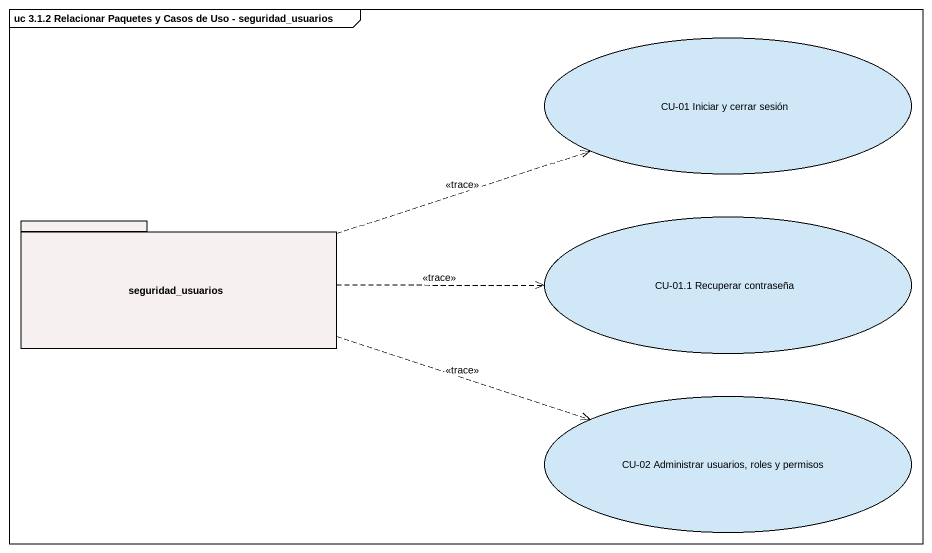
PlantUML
@startuml
mainframe uc 3.1.2 Relacionar Paquetes y Casos de Uso - seguridad_usuarios
usecase "CU-01 Iniciar y cerrar sesión" as CU_01_Iniciar_y_cerrar #CFE7F7
usecase "CU-01.1 Recuperar contraseña" as CU_01_1_Recuperar_contraseña #CFE7F7
package seguridad_usuarios #F6F0F0 {
}
usecase "CU-02 Administrar usuarios, roles y permisos" as CU_02_Administrar_usuarios #CFE7F7
seguridad_usuarios .right.> CU_01_Iniciar_y_cerrar : <<trace>>
seguridad_usuarios .right.> CU_01_1_Recuperar_contraseña : <<trace>>
seguridad_usuarios .right.> CU_02_Administrar_usuarios : <<trace>>
@enduml
